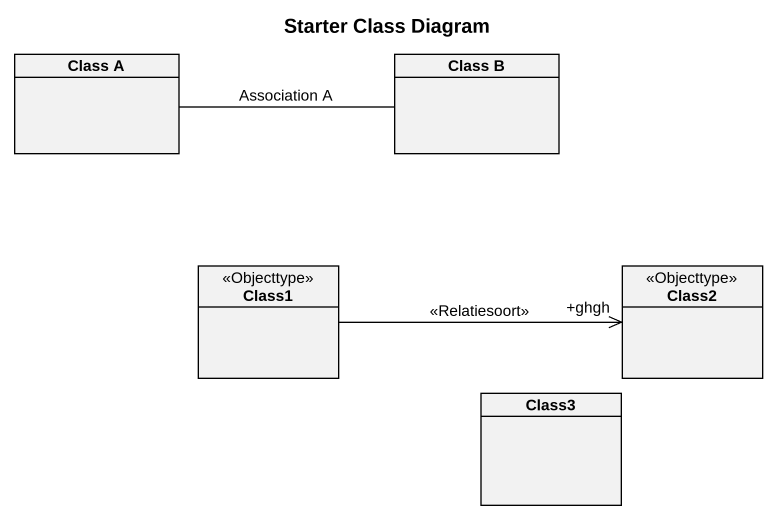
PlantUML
@startuml
title Starter Class Diagram
hide circle
hide empty members
class "Class A" as Class_A
class "Class B" as Class_B
class Class1 <<Objecttype>>
class Class2 <<Objecttype>>
class Class3
Class_A -right- Class_B : Association A
Class1 -right-> "+ghgh" Class2 : <<Relatiesoort>>
@enduml
